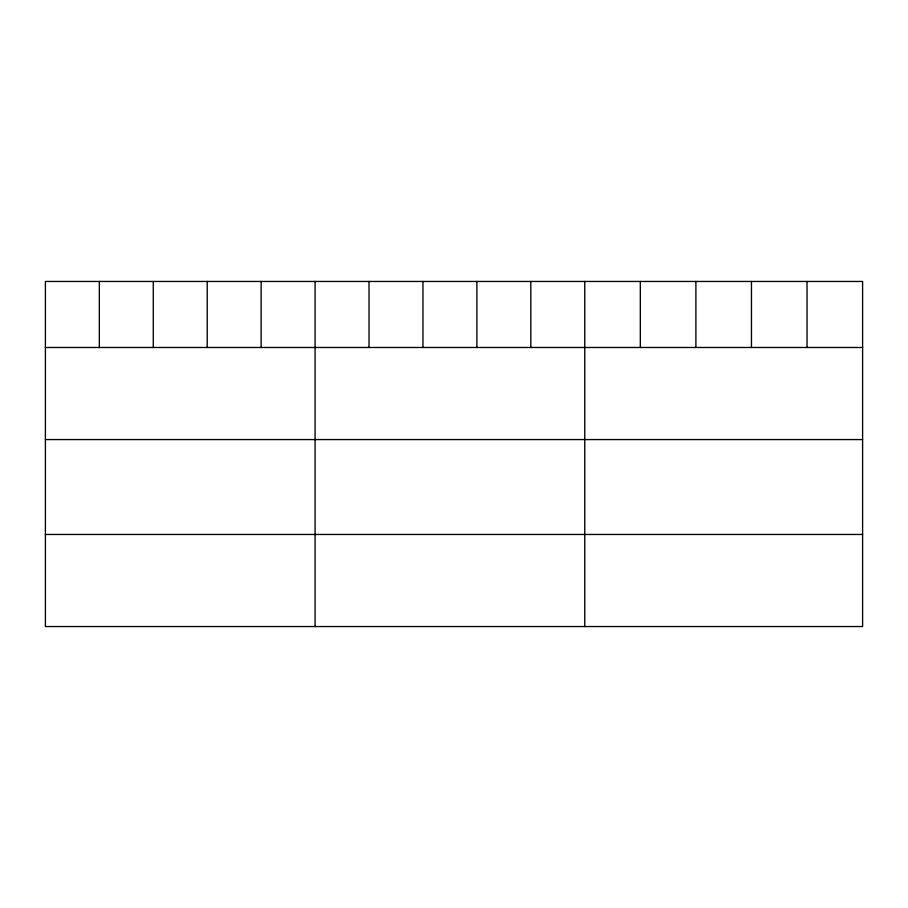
<?xml version="1.0" encoding="UTF-8"?>
<svg xmlns="http://www.w3.org/2000/svg" width="908" height="908" viewBox="0 0 908 908"><rect width="100%" height="100%" fill="white"/><g stroke="black" fill="none" stroke-linecap="round" stroke-linejoin="round"><path stroke-width="1.36" d="M862.6 347.48L862.6 626.543L45.4 626.543L45.4 281.457L862.6 281.457L862.6 347.48L45.4 347.48M45.4 439.574L862.6 439.574M45.4 534.46L862.6 534.46M807.03 281.457L807.03 347.48M751.461 281.457L751.461 347.48M695.891 281.457L695.891 347.48M640.322 281.457L640.322 347.48M584.752 281.457L584.752 626.543M530.817 281.457L530.817 347.48M476.882 281.457L476.882 347.48M422.946 281.457L422.946 347.48M369.011 281.457L369.011 347.48M315.076 281.457L315.076 626.543M261.141 281.457L261.141 347.48M207.206 281.457L207.206 347.48M153.27 281.457L153.27 347.48M99.335 281.457L99.335 347.48"/></g></svg>
